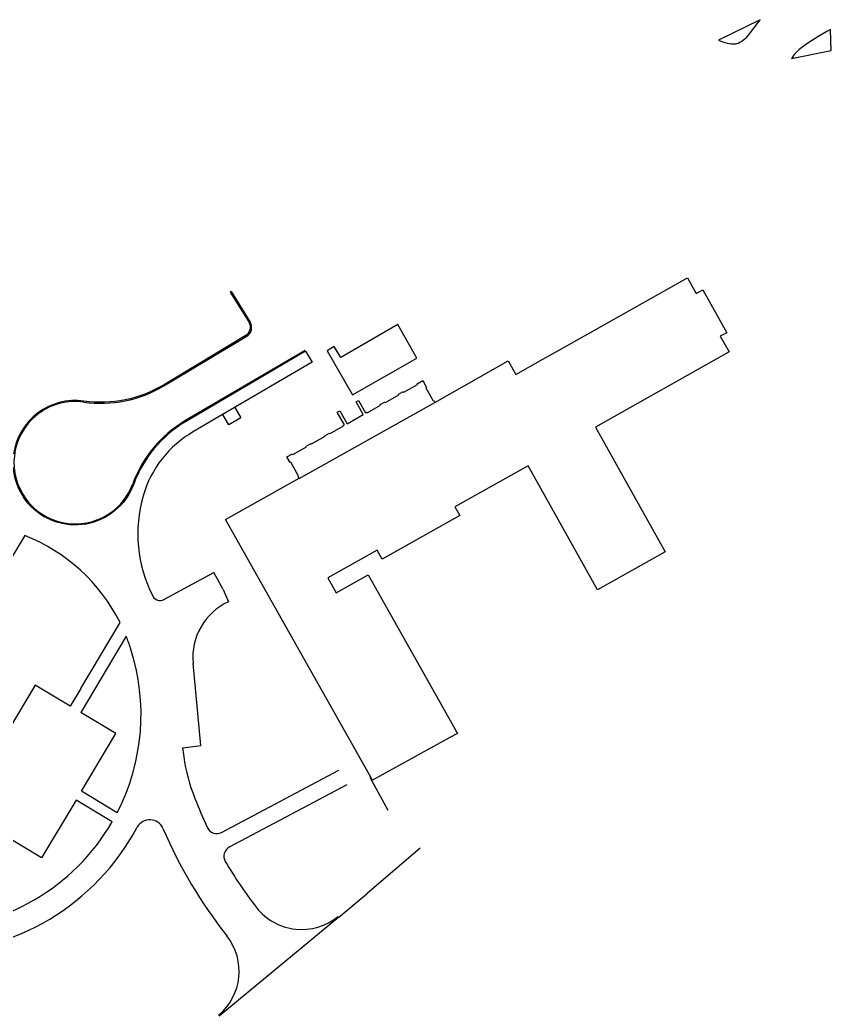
# Model space of a CAD drawing. Header units: feet. Extents: x -128 to 1593, y 35 to 1363.
# Drawn here: x 1195.5 to 1592.7, y 591.2 to 1079.3 of the extents above; entities that cross this region are included whole.
import ezdxf

# ---------------------------------------------------------------- set-up
doc = ezdxf.new("R2010")
doc.units = ezdxf.units.FT
doc.header["$LTSCALE"] = 0.7
doc.header["$MEASUREMENT"] = 0
for name, color, linetype in [('L-BLDG', 6, 'Continuous'), ('L-CURB', 250, 'Continuous'), ('L-PVMT', 250, 'Continuous')]:
    doc.layers.add(name, color=color, linetype=linetype)
doc.layers.add('L-NONPLOT', color=250, linetype='Continuous', plot=False)

msp = doc.modelspace()

# ---------------------------------------------------------------- linework, layer by layer
at = {"layer": 'L-BLDG'}
for points in [[(1460.284046, 917.918911), (1522.328027, 952.852901), (1526.592027, 945.226901), (1529.824027, 946.975901), (1541.590027, 926.043901), (1538.351027, 924.270901), (1542.692027, 916.647901), (1477.279027, 879.818901)], [(1451.567027, 912.995901), (1460.284027, 917.918901)], [(1398.649909, 891.873964), (1434.579027, 912.172901), (1438.266027, 905.520901), (1451.567027, 912.995901)], [(1332.222027, 854.682901), (1331.682027, 855.600901), (1331.950027, 855.809901), (1328.038027, 862.618901), (1327.755027, 862.401901), (1326.180027, 865.151901), (1328.951027, 866.690901), (1329.101027, 866.434901), (1335.832027, 870.171901), (1335.683027, 870.466901), (1338.090027, 871.821901), (1338.265027, 871.542901), (1344.877027, 875.273901), (1344.736027, 875.546901), (1347.125027, 876.884901), (1347.315027, 876.608901), (1353.902027, 880.337901), (1353.778027, 880.624901), (1354.315027, 880.947901), (1350.877027, 887.054901), (1352.040027, 887.700901), (1355.631027, 881.416901), (1363.562027, 885.879901), (1360.050027, 892.159901), (1361.265027, 892.789901), (1364.681027, 886.738901), (1365.241027, 887.057901), (1365.448027, 886.743901), (1372.032027, 890.532901), (1371.876027, 890.815901), (1374.299027, 892.154901), (1374.479027, 891.876901), (1381.061027, 895.555901), (1380.919027, 895.871901), (1383.313027, 897.241901), (1383.502027, 896.967901), (1390.188027, 900.652901), (1389.986027, 901.034901), (1392.696027, 902.550901), (1394.482027, 899.224901), (1394.216027, 899.064901), (1397.822027, 892.615901), (1398.108027, 892.792901), (1398.648027, 891.872901), (1398.649909, 891.873964)], [(1332.24832, 854.638202), (1398.648027, 891.872901)], [(1477.279027, 879.818901), (1511.496027, 818.622901), (1478.298027, 800.107901), (1444.328027, 860.851901), (1408.412027, 840.706901), (1410.821027, 836.411901), (1372.842027, 815.159901), (1370.430476, 819.482738), (1346.291027, 805.917901), (1350.337027, 798.601901), (1365.950027, 807.457901), (1409.783027, 729.663901), (1406.012027, 727.729901), (1368.126027, 706.879901), (1296.116027, 834.486901), (1332.222027, 854.682901)]]:
    msp.add_lwpolyline(points, dxfattribs=at)
at = {"layer": 'L-CURB'}
msp.add_lwpolyline([(1298.899847, 946.165011), (1298.471166, 945.909917), (1307.491472, 931.346476)], dxfattribs=at)
for points in [[(1307.491472, 931.346476, -0.4186267598), (1305.809331, 924.423862), (1265.682912, 900.397955, -0.1715728753), (1226.804314, 892.530355, 0.414059229), (1192.344501, 866.606604, 0.414059229)], [(1335.322457, 916.927308), (1276.472105, 882.381464, 0.1715796512), (1251.177016, 851.824744, -0.0369342954), (1249.319776, 847.726053)], [(1192.133617, 859.981634, 0.1288005394), (1197.189863, 845.374768)], [(1249.319776, 847.726053, -0.5635897457), (1197.189863, 845.374768)]]:
    msp.add_lwpolyline(points, format="xyb", dxfattribs=at)
at = {"layer": 'L-NONPLOT'}
msp.add_lwpolyline([(1537.603767, 1069.338364, 0.1063741481), (1546.116027, 1067.484901, 0.1524481488), (1552.745027, 1072.457901), (1557.876644, 1079.279352)], format="xyb", close=True, dxfattribs=at)
msp.add_lwpolyline([(1592.422842, 1074.59716, 0.0391248168), (1577.735576, 1065.301485, 0.0921084448), (1573.344685, 1060.401381), (1592.659582, 1064.353604), (1592.422842, 1074.59716)], format="xyb", dxfattribs=at)
msp.add_lwpolyline([(1358.249139, 895.570423), (1389.751127, 913.612984), (1380.495194, 929.99961), (1352.582018, 913.966077), (1349.394926, 919.255914), (1345.916027, 917.159901)], close=True, dxfattribs=at)
at = {"layer": 'L-PVMT'}
for p, q in [((1298.896236, 946.173196), (1308.183812, 931.178243)), ((1265.939767, 899.968973), (1306.501671, 924.255629)), ((1335.324543, 916.928533), (1338.492543, 911.637558)), ((1338.492543, 911.637558), (1280.460812, 877.572253)), ((1197.81643, 826.689594), (1172.112539, 783.951336)), ((1265.963175, 795.337347), (1290.46947, 808.523867)), ((1294.949027, 800.198901), (1290.46947, 808.523867)), ((1294.949027, 800.198901), (1297.65978, 794.247659)), ((1225.301577, 751.778257), (1244.490672, 783.994826)), ((1247.481158, 777.290648), (1225.266709, 739.994814)), ((1283.970292, 723.747423), (1280.223333, 764.178)), ((1242.406759, 729.688229), (1225.266709, 739.994814)), ((1275.039464, 722.633728), (1283.970292, 723.747423)), ((1355.619027, 704.566901), (1297.989978, 673.9197)), ((1240.612584, 686.328874), (1222.918155, 696.968816)), ((1391.498872, 673.477167), (1365.532027, 651.207901)), ((1351.545624, 639.64413), (1365.532027, 651.207901)), ((1351.545624, 639.64413), (1292.9737, 591.217317))]:
    msp.add_line(p, q, dxfattribs=at)
for points in [[(1335.069339, 917.358506), (1276.218987, 882.812662)], [(1300.644652, 889.420403), (1303.646887, 884.305966), (1297.78785, 880.866643), (1294.785616, 885.98108)], [(1242.139448, 839.592215), (1242.454995, 839.226092)], [(1246.290977, 843.970868), (1246.663516, 843.662507)], [(1225.301577, 751.778257), (1220.124694, 743.08679), (1202.984644, 753.393375), (1186.140008, 725.112919), (1174.953761, 731.839388)], [(1243.096233, 690.864234), (1225.562124, 701.407773), (1242.406759, 729.688229)], [(1375.809946, 692.019416), (1366.895833, 708.034319)], [(1222.918155, 696.968816), (1206.07352, 668.68836), (1166.651404, 692.393505)]]:
    msp.add_lwpolyline(points, dxfattribs=at)
for points in [[(1281.147958, 697.76931, 0.0185021311), (1287.272182, 683.490801, 0.4279245343), (1294.138962, 681.215783), (1351.575349, 711.760526)], [(1131.073905, 632.662448, -0.0331480639), (1150.230976, 634.015227, 0.2662709006), (1240.612606, 686.328912, 0.2662709006)]]:
    msp.add_lwpolyline(points, format="xyb", dxfattribs=at)
for centre, radius, start, end in [((1303.933119, 928.545448), 5, 300.91129106, 31.77325197), ((1235.117146, 951.446794), 60, 261.96884986, 300.91129113), ((1222.543115, 862.329491), 30, 81.96884986, 339.85373235), ((1307.036594, 831.331878), 60, 120.91129113, 159.85373235), ((1307.036594, 831.331878), 53.333333, 119.88732213, 163.86052189), ((1320.164628, 827.532864), 67, 163.86052189, 207.07318959), ((1165.003961, 743.959057), 89, 26.73342547, 68.36580272), ((1264.067798, 798.859781), 4, 207.07318959, 298.28411992), ((1310.095324, 766.946427), 30, 114.48897304, 185.29483946), ((1165.003961, 743.959057), 89, 18.00186675, 21.97761406), ((1149.787218, 739.014289), 105, 332.70500357, 18.00186675), ((1413.96345, 739.957872), 140, 187.10822269, 188.91217631), ((1374.446372, 733.761059), 100, 188.91217631, 201.09512847), ((1149.787218, 739.014289), 117, 270.23951083, 331.7928128), ((1259.061495, 680.404287), 7, 23.0904856, 151.7928128), ((1477.074627, 773.351982), 230, 203.0904856, 218.37555921), ((1300.337652, 669.50513), 5, 118.0041017, 210.37200454), ((1475.478099, 772.14442), 208, 210.37200454, 217.87950402), ((1333.403417, 661.623899), 27.999998, 217.879504, 309.53359012), ((1274.813373, 613.182119), 28, 309.58367877, 38.37555921)]:
    msp.add_arc(centre, radius, start, end, dxfattribs=at)

doc.saveas('drawing.dxf')
